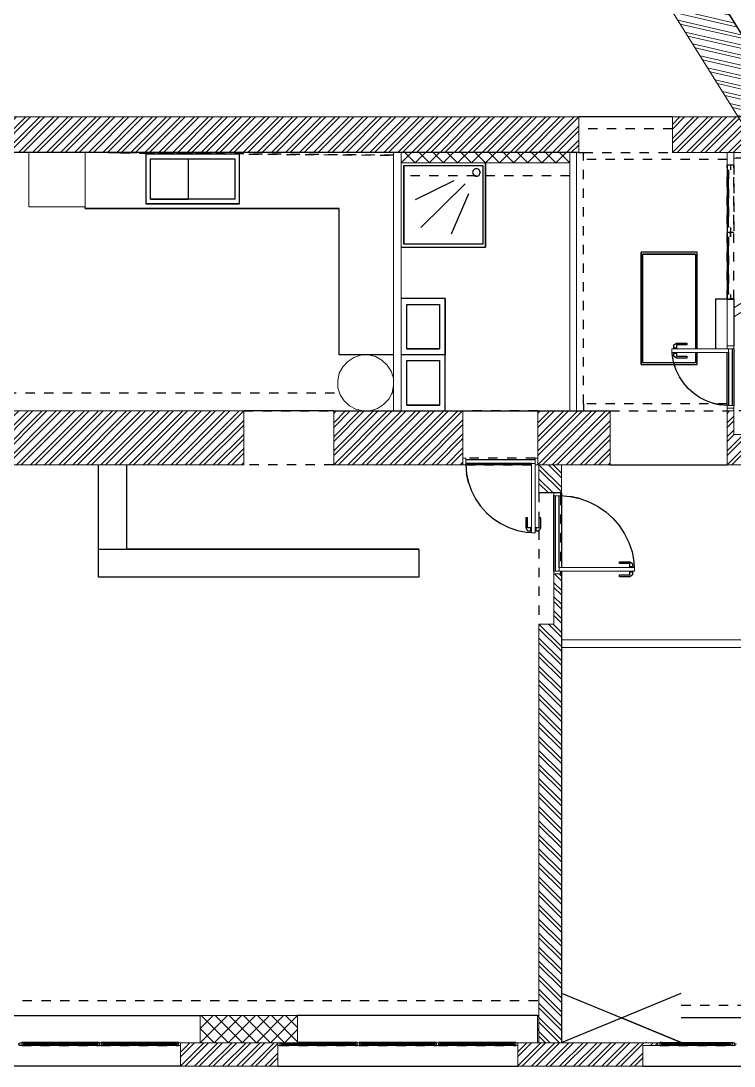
# Model space of a CAD drawing. Header units: metres. Extents: x -0.4 to 24.6, y -3.6 to 22.1.
# Drawn here: x 7.19 to 14.8, y 2.32 to 13.48 of the extents above; entities that cross this region are included whole.
import ezdxf

# ---------------------------------------------------------------- set-up
doc = ezdxf.new("R2010")
doc.units = ezdxf.units.M
doc.linetypes.add('DASH', pattern=[0.2, 0.1, -0.1])
for name, color, linetype in [('01_DALLE_EXT-R', 7, 'CONTINUOUS'), ('02_MURS_MAISON-F', 7, 'CONTINUOUS'), ('02_MURS_MAISON-R', 7, 'CONTINUOUS'), ('02_MURS_MAISON-S', 7, 'CONTINUOUS'), ('02_MURS_MAISON-S-SH', 7, 'CONTINUOUS'), ('04_MENUISERIE-F', 7, 'CONTINUOUS'), ('04_MENUISERIE-R', 7, 'CONTINUOUS'), ('04_MENUISERIE-S', 7, 'CONTINUOUS'), ('06_CLOISON-F', 7, 'CONTINUOUS'), ('06_CLOISON-R', 7, 'CONTINUOUS'), ('06_CLOISON-S', 7, 'CONTINUOUS'), ('07_DOUBLAGE-F', 7, 'CONTINUOUS'), ('07_DOUBLAGE-R', 7, 'CONTINUOUS'), ('07_DOUBLAGE-S', 7, 'CONTINUOUS'), ('07_DOUBLAGE-S-SH', 7, 'CONTINUOUS'), ('08_MEUBLES___SANITAIRE-F', 7, 'CONTINUOUS'), ('08_MEUBLES___SANITAIRE-S', 7, 'CONTINUOUS'), ('LAYER0-F', 7, 'CONTINUOUS'), ('LAYER0-R', 7, 'CONTINUOUS'), ('Z_02_R_0-R', 7, 'CONTINUOUS'), ('Z_03_R-1-F', 7, 'CONTINUOUS')]:
    doc.layers.add(name, color=color, linetype=linetype)

msp = doc.modelspace()

# ---------------------------------------------------------------- hatches: boundary and pattern name
at = {"layer": '02_MURS_MAISON-S-SH', "lineweight": 18}
h = msp.add_hatch(dxfattribs=at)
h.set_pattern_fill('NEN metselwerk van baksteen (arcering)', color=256, style=0, pattern_type=2)
h.set_pattern_definition([(-13, (8.87529, 22.00709), (0.0238596, 0.1033473), []), (-13, (8.90178, 21.96469), (0.0238596, 0.1033473), [])])
h.paths.add_polyline_path([(8.875, 22.007), (14.846, 12.451), (15.436, 12.451), (9.465, 22.007)], flags=16)
h = msp.add_hatch(dxfattribs=at)
h.set_pattern_fill('NEN metselwerk van baksteen (arcering)', color=256, style=0, pattern_type=2)
h.set_pattern_definition([(225, (13.14335, 12.45137), (0.0749998, -0.0749999), []), (225, (13.09335, 12.45137), (0.0749998, -0.0749999), [])])
h.paths.add_polyline_path([(4.486, 12.451), (4.486, 12.071), (4.938, 12.071), (11.168, 12.071), (13.143, 12.071), (13.143, 12.451)], flags=16)
h = msp.add_hatch(dxfattribs=at)
h.set_pattern_fill('NEN metselwerk van baksteen (arcering)', color=256, style=0, pattern_type=2)
h.set_pattern_definition([(45, (14.14335, 12.07137), (-0.075, 0.075), []), (45, (14.19335, 12.07137), (-0.075, 0.075), [])])
h.paths.add_polyline_path([(14.143, 12.451), (14.143, 12.071), (15.084, 12.071), (14.846, 12.451)], flags=16)
h = msp.add_hatch(dxfattribs=at)
h.set_pattern_fill('NEN metselwerk van baksteen (arcering)', color=256, style=0, pattern_type=2)
h.set_pattern_definition([(225, (9.56835, 9.31137), (0.075, -0.075), []), (225, (9.51835, 9.31137), (0.075, -0.075), [])])
h.paths.add_polyline_path([(5.868, 9.311), (5.868, 8.756), (5.928, 8.756), (5.928, 8.736), (9.568, 8.736), (9.568, 9.311)], flags=16)
h = msp.add_hatch(dxfattribs=at)
h.set_pattern_fill('NEN metselwerk van baksteen (arcering)', color=256, style=0, pattern_type=2)
h.set_pattern_definition([(45, (10.52835, 8.73637), (-0.075, 0.075), []), (45, (10.57835, 8.73637), (-0.075, 0.075), [])])
h.paths.add_polyline_path([(10.528, 9.311), (10.528, 8.736), (11.908, 8.736), (11.908, 9.311), (11.248, 9.311)], flags=16)
h = msp.add_hatch(dxfattribs=at)
h.set_pattern_fill('NEN metselwerk van baksteen (arcering)', color=256, style=0, pattern_type=2)
h.set_pattern_definition([(45, (12.70835, 8.73637), (-0.075, 0.075), []), (45, (12.75835, 8.73637), (-0.075, 0.075), [])])
h.paths.add_polyline_path([(12.708, 8.736), (13.478, 8.736), (13.478, 9.311), (13.118, 9.311), (12.708, 9.311)], flags=16)
h = msp.add_hatch(dxfattribs=at)
h.set_pattern_fill('NEN metselwerk van baksteen (arcering)', color=256, style=0, pattern_type=2)
h.set_pattern_definition([(45, (14.72835, 8.73637), (-0.075, 0.075), []), (45, (14.77835, 8.73637), (-0.075, 0.075), [])])
h.paths.add_polyline_path([(14.728, 8.736), (17.463, 8.736), (17.119, 9.286), (16.824, 9.286), (16.808, 9.311), (16.153, 9.311), (15.77, 9.061), (14.798, 9.061), (14.798, 9.311), (14.728, 9.311)], flags=16)
h = msp.add_hatch(dxfattribs=at)
h.set_pattern_fill('NEN metselwerk van baksteen (arcering)', color=256, style=0, pattern_type=2)
h.set_pattern_definition([(-45, (12.71835, 8.73637), (0.075, 0.075), []), (-45, (12.71835, 8.68637), (0.075, 0.075), [])])
h.paths.add_polyline_path([(12.718, 8.736), (12.718, 8.436), (12.878, 8.436), (12.958, 8.436), (12.958, 8.736)], flags=16)
h = msp.add_hatch(dxfattribs=at)
h.set_pattern_fill('NEN metselwerk van baksteen (arcering)', color=256, style=0, pattern_type=2)
h.set_pattern_definition([(-45, (12.71835, 7.03637), (0.0749998, 0.0749998), []), (-45, (12.71835, 6.98637), (0.0749998, 0.0749998), [])])
h.paths.add_polyline_path([(12.718, 7.036), (12.718, 2.566), (12.958, 2.566), (12.958, 6.786), (12.958, 7.571), (12.878, 7.571), (12.878, 7.036)], flags=16)
h = msp.add_hatch(dxfattribs=at)
h.set_pattern_fill('NEN metselwerk van baksteen (arcering)', color=256, style=0, pattern_type=2)
h.set_pattern_definition([(45, (8.89335, 2.31637), (-0.075, 0.075), []), (45, (8.94335, 2.31637), (-0.075, 0.075), [])])
h.paths.add_polyline_path([(8.893, 2.316), (9.933, 2.316), (9.933, 2.566), (8.893, 2.566)], flags=16)
h = msp.add_hatch(dxfattribs=at)
h.set_pattern_fill('NEN metselwerk van baksteen (arcering)', color=256, style=0, pattern_type=2)
h.set_pattern_definition([(-135, (13.98937, 2.56637), (0.075, -0.075), []), (-135, (13.93937, 2.56637), (0.075, -0.075), [])])
h.paths.add_polyline_path([(12.493, 2.316), (13.829, 2.316), (13.829, 2.536), (13.989, 2.536), (13.989, 2.566), (12.493, 2.566)], flags=16)
at = {"layer": '07_DOUBLAGE-S-SH', "lineweight": 18}
h = msp.add_hatch(dxfattribs=at)
h.set_pattern_fill('NEN loofhout', color=256, style=0, pattern_type=2)
h.set_pattern_definition([(45, (11.24835, 11.96137), (-0.075, 0.075), []), (135, (11.24835, 11.96137), (-0.075, -0.075), [])])
h.paths.add_polyline_path([(11.248, 11.961), (13.048, 11.961), (13.048, 12.071), (11.248, 12.071)], flags=16)
h = msp.add_hatch(dxfattribs=at)
h.set_pattern_fill('NEN loofhout', color=256, style=0, pattern_type=2)
h.set_pattern_definition([(45, (9.10335, 2.56637), (-0.075, 0.075), []), (135, (9.10335, 2.56637), (-0.075, -0.075), [])])
h.paths.add_polyline_path([(9.103, 2.856), (9.103, 2.566), (10.143, 2.566), (10.143, 2.856)], flags=16)
h = msp.add_hatch(dxfattribs=at)
h.set_pattern_fill('NEN loofhout', color=256, style=0, pattern_type=2)
h.set_pattern_definition([(-45, (12.70335, 2.85637), (0.075, 0.075), []), (45, (12.70335, 2.85637), (-0.075, 0.075), [])])
h.paths.add_polyline_path([(12.703, 2.856), (12.703, 2.566), (12.718, 2.566), (12.718, 2.856)], flags=16)

# ---------------------------------------------------------------- linework, layer by layer
at = {"layer": '01_DALLE_EXT-R', "color": 7, "linetype": 'DASH'}
for points in [[(9.224, 12.059), (8.253, 12.067), (8.224, 12.067), (7.874, 12.07)], [(8.253, 12.067), (9.224, 12.059)], [(9.224, 12.058), (9.224, 12.059)], [(11.168, 12.042), (9.224, 12.058)], [(15.122, 12.01), (14.798, 12.013)]]:
    msp.add_lwpolyline(points, dxfattribs=at)
at = {"layer": '02_MURS_MAISON-F', "color": 7}
for points in [[(14.028, 2.567), (14.238, 2.567)], [(8.893, 2.317), (6.333, 2.317)], [(9.933, 2.317), (12.493, 2.317)], [(13.829, 2.317), (16.488, 2.317)]]:
    msp.add_lwpolyline(points, dxfattribs=at)
at = {"layer": '02_MURS_MAISON-R', "color": 7, "linetype": 'DASH'}
for points in [[(8.253, 12.071), (8.253, 12.066)], [(8.253, 12.066), (8.253, 12.067)], [(8.253, 12.066), (9.224, 12.058), (11.168, 12.042)], [(13.143, 12.071), (13.193, 12.071)], [(14.798, 12.013), (15.122, 12.01)], [(9.568, 9.312), (10.528, 9.312)], [(12.708, 9.312), (11.908, 9.312)], [(13.478, 9.312), (14.728, 9.312)], [(16.153, 9.312), (14.798, 9.312)], [(10.528, 8.736), (9.568, 8.736)], [(13.478, 8.736), (14.728, 8.736)], [(12.718, 8.436), (12.718, 7.036)], [(12.958, 8.436), (12.958, 7.641)], [(12.958, 7.601), (12.958, 7.571)]]:
    msp.add_lwpolyline(points, dxfattribs=at)
at = {"layer": '02_MURS_MAISON-S', "lineweight": 0}
for points in [[(8.875, 22.007), (14.846, 12.451), (15.436, 12.451), (9.465, 22.007)], [(4.486, 12.451), (4.486, 12.071), (4.938, 12.071), (11.168, 12.071), (13.143, 12.071), (13.143, 12.451)], [(14.143, 12.451), (14.143, 12.071), (15.084, 12.071), (14.846, 12.451)], [(5.868, 9.311), (5.868, 8.756), (5.928, 8.756), (5.928, 8.736), (9.568, 8.736), (9.568, 9.311)], [(10.528, 9.311), (10.528, 8.736), (11.908, 8.736), (11.908, 9.311), (11.248, 9.311)], [(12.708, 8.736), (13.478, 8.736), (13.478, 9.311), (13.118, 9.311), (12.708, 9.311)], [(14.728, 8.736), (17.463, 8.736), (17.119, 9.286), (16.824, 9.286), (16.808, 9.311), (16.153, 9.311), (15.77, 9.061), (14.798, 9.061), (14.798, 9.311), (14.728, 9.311)], [(12.718, 8.736), (12.718, 8.436), (12.878, 8.436), (12.958, 8.436), (12.958, 8.736)], [(12.718, 7.036), (12.718, 2.566), (12.958, 2.566), (12.958, 6.786), (12.958, 7.571), (12.878, 7.571), (12.878, 7.036)], [(8.893, 2.316), (9.933, 2.316), (9.933, 2.566), (8.893, 2.566)], [(12.493, 2.316), (13.829, 2.316), (13.829, 2.536), (13.989, 2.536), (13.989, 2.566), (12.493, 2.566)]]:
    msp.add_lwpolyline(points, close=True, dxfattribs=at)
at = {"layer": '04_MENUISERIE-F', "color": 7}
for points in [[(14.728, 9.371), (14.651, 9.378), (14.575, 9.394), (14.502, 9.42), (14.432, 9.456), (14.368, 9.5), (14.31, 9.552), (14.26, 9.611), (14.217, 9.677), (14.183, 9.747), (14.158, 9.822), (14.143, 9.898), (14.141, 9.937)], [(14.158, 10.017), (14.188, 10.036), (14.298, 10.036)], [(14.158, 9.976), (14.158, 10.017)], [(14.158, 9.986), (14.188, 9.986)], [(14.158, 9.896), (14.158, 9.937)], [(14.298, 10.017), (14.188, 10.017)], [(14.188, 10.017), (14.188, 9.976)], [(14.188, 9.937), (14.188, 9.896)], [(14.298, 10.036), (14.298, 10.017)], [(14.743, 9.937), (14.743, 9.371)], [(14.783, 9.371), (14.783, 9.976)], [(14.188, 9.926), (14.158, 9.926)], [(14.298, 9.876), (14.188, 9.876), (14.158, 9.896)], [(14.188, 9.896), (14.298, 9.896)], [(14.298, 9.896), (14.298, 9.876)], [(14.575, 9.394), (14.651, 9.378)], [(11.938, 8.792), (12.678, 8.792)], [(12.638, 8.751), (11.938, 8.751)], [(11.938, 8.736), (11.946, 8.641), (11.966, 8.548), (11.998, 8.458), (12.041, 8.373), (12.096, 8.294), (12.159, 8.223), (12.232, 8.16), (12.312, 8.108), (12.398, 8.066), (12.489, 8.036), (12.583, 8.018), (12.638, 8.014)], [(11.966, 8.548), (11.946, 8.641)], [(12.893, 8.407), (12.893, 7.602)], [(12.933, 7.641), (12.933, 8.407)], [(12.948, 8.407), (13.052, 8.398), (13.154, 8.376), (13.252, 8.341), (13.344, 8.294), (13.431, 8.236), (13.508, 8.166), (13.576, 8.087), (13.633, 8), (13.679, 7.907), (13.712, 7.808), (13.732, 7.705), (13.736, 7.641)], [(13.154, 8.376), (13.052, 8.398)], [(12.598, 8.172), (12.578, 8.172)], [(12.578, 8.172), (12.578, 8.062), (12.598, 8.032)], [(12.598, 8.062), (12.598, 8.172)], [(12.718, 8.032), (12.738, 8.062), (12.738, 8.172)], [(12.738, 8.172), (12.718, 8.172)], [(12.718, 8.172), (12.718, 8.062)], [(12.638, 8.062), (12.598, 8.062)], [(12.628, 8.062), (12.628, 8.032)], [(12.718, 8.062), (12.678, 8.062)], [(12.688, 8.032), (12.688, 8.062)], [(12.598, 8.032), (12.638, 8.032)], [(12.678, 8.032), (12.718, 8.032)], [(13.578, 7.682), (13.578, 7.701)], [(13.578, 7.701), (13.688, 7.701), (13.718, 7.682)], [(13.688, 7.682), (13.578, 7.682)], [(13.688, 7.641), (13.688, 7.682)], [(13.688, 7.651), (13.718, 7.651)], [(13.688, 7.561), (13.688, 7.602)], [(13.718, 7.591), (13.688, 7.591)], [(13.718, 7.682), (13.718, 7.641)], [(13.718, 7.602), (13.718, 7.561)], [(13.718, 7.561), (13.688, 7.541), (13.578, 7.541)], [(13.578, 7.541), (13.578, 7.561)], [(13.578, 7.561), (13.688, 7.561)], [(8.027, 2.567), (7.2, 2.567)], [(8.027, 2.537), (7.2, 2.537)], [(8.873, 2.567), (8.046, 2.567)], [(8.873, 2.537), (8.046, 2.537)], [(10.78, 2.537), (9.953, 2.537)], [(10.78, 2.567), (10.143, 2.567)], [(11.627, 2.567), (10.8, 2.567)], [(11.627, 2.537), (10.8, 2.537)], [(12.473, 2.567), (11.647, 2.567)], [(12.473, 2.537), (11.647, 2.537)], [(14.028, 2.567), (14.009, 2.567)], [(14.784, 2.537), (14.009, 2.537)]]:
    msp.add_lwpolyline(points, dxfattribs=at)
at = {"layer": '04_MENUISERIE-R', "color": 7, "linetype": 'DASH'}
for points in [[(8.224, 12.067), (8.224, 12.071)], [(14.728, 9.386), (14.728, 9.936)], [(14.798, 9.976), (14.798, 9.371)], [(12.678, 8.806), (11.938, 8.806)], [(11.938, 8.736), (12.638, 8.736)], [(12.878, 7.601), (12.878, 8.407)], [(12.948, 8.407), (12.948, 7.641)], [(8.027, 2.566), (7.2, 2.566)], [(7.2, 2.536), (8.027, 2.536)], [(8.873, 2.566), (8.047, 2.566)], [(8.047, 2.536), (8.873, 2.536)], [(9.953, 2.536), (10.78, 2.536)], [(10.78, 2.566), (10.143, 2.566)], [(11.627, 2.566), (10.8, 2.566)], [(10.8, 2.536), (11.627, 2.536)], [(12.473, 2.566), (11.647, 2.566)], [(11.647, 2.536), (12.473, 2.536)], [(14.784, 2.566), (14.009, 2.566)], [(14.009, 2.536), (14.784, 2.536)]]:
    msp.add_lwpolyline(points, dxfattribs=at)
at = {"layer": '04_MENUISERIE-S', "lineweight": 0}
for points in [[(14.138, 9.976), (14.138, 9.936), (14.743, 9.936), (14.743, 9.976)], [(14.728, 10.006), (14.728, 9.976), (14.798, 9.976), (14.798, 10.006)], [(14.728, 9.341), (14.798, 9.341), (14.798, 9.371), (14.728, 9.371)], [(11.908, 8.736), (11.938, 8.736), (11.938, 8.806), (11.908, 8.806)], [(12.638, 8.011), (12.678, 8.011), (12.678, 8.751), (12.638, 8.751)], [(12.678, 8.736), (12.708, 8.736), (12.708, 8.806), (12.678, 8.806)], [(12.878, 8.406), (12.948, 8.406), (12.948, 8.436), (12.878, 8.436)], [(12.878, 7.571), (12.948, 7.571), (12.948, 7.601), (12.878, 7.601)], [(12.933, 7.601), (13.738, 7.601), (13.738, 7.641), (12.933, 7.641)], [(7.18, 2.566), (7.18, 2.536), (7.16, 2.546), (7.18, 2.536), (7.2, 2.536), (7.22, 2.546), (7.2, 2.536), (7.2, 2.566), (7.22, 2.556), (7.2, 2.566), (7.18, 2.566), (7.16, 2.556)], [(7.22, 2.546), (8.007, 2.546), (8.007, 2.556), (7.22, 2.556)], [(8.027, 2.566), (8.027, 2.536), (8.007, 2.546), (8.027, 2.536), (8.047, 2.536), (8.067, 2.546), (8.047, 2.536), (8.047, 2.566), (8.067, 2.556), (8.047, 2.566), (8.027, 2.566), (8.007, 2.556)], [(8.067, 2.546), (8.853, 2.546), (8.853, 2.556), (8.067, 2.556)], [(8.873, 2.566), (8.873, 2.536), (8.853, 2.546), (8.873, 2.536), (8.893, 2.536), (8.893, 2.566), (8.873, 2.566), (8.853, 2.556)], [(9.933, 2.566), (9.933, 2.536), (9.953, 2.536), (9.973, 2.546), (9.953, 2.536), (9.953, 2.566), (9.973, 2.556), (9.953, 2.566)], [(9.973, 2.546), (10.76, 2.546), (10.76, 2.556), (9.973, 2.556)], [(10.78, 2.566), (10.78, 2.536), (10.76, 2.546), (10.78, 2.536), (10.8, 2.536), (10.82, 2.546), (10.8, 2.536), (10.8, 2.566), (10.82, 2.556), (10.8, 2.566), (10.78, 2.566), (10.76, 2.556)], [(10.82, 2.546), (11.607, 2.546), (11.607, 2.556), (10.82, 2.556)], [(11.627, 2.566), (11.627, 2.536), (11.607, 2.546), (11.627, 2.536), (11.647, 2.536), (11.667, 2.546), (11.647, 2.536), (11.647, 2.566), (11.667, 2.556), (11.647, 2.566), (11.627, 2.566), (11.607, 2.556)], [(11.667, 2.546), (12.453, 2.546), (12.453, 2.556), (11.667, 2.556)], [(12.473, 2.566), (12.473, 2.536), (12.453, 2.546), (12.473, 2.536), (12.493, 2.536), (12.493, 2.566), (12.473, 2.566), (12.453, 2.556)], [(13.989, 2.566), (13.989, 2.536), (14.009, 2.536), (14.029, 2.546), (14.009, 2.536), (14.009, 2.566), (14.029, 2.556), (14.009, 2.566)], [(14.029, 2.546), (14.764, 2.546), (14.764, 2.556), (14.029, 2.556)], [(14.784, 2.566), (14.784, 2.536), (14.764, 2.546), (14.784, 2.536), (14.804, 2.536), (14.824, 2.546), (14.804, 2.536), (14.804, 2.566), (14.824, 2.556), (14.804, 2.566), (14.784, 2.566), (14.764, 2.556)]]:
    msp.add_lwpolyline(points, close=True, dxfattribs=at)
at = {"layer": '06_CLOISON-F', "color": 7}
for points in [[(14.728, 11.937), (14.728, 10.507)], [(14.743, 11.271), (14.743, 11.887)], [(14.763, 11.937), (14.763, 11.887)], [(14.763, 11.271), (14.763, 11.172)], [(14.743, 10.556), (14.743, 11.172)], [(14.763, 10.556), (14.763, 10.507)]]:
    msp.add_lwpolyline(points, dxfattribs=at)
at = {"layer": '06_CLOISON-R', "color": 7, "linetype": 'DASH'}
for points in [[(13.193, 9.386), (13.193, 11.996)], [(14.728, 10.506), (14.728, 11.936)], [(14.728, 11.936), (14.728, 11.221)], [(14.743, 11.886), (14.743, 11.271)], [(14.763, 11.936), (14.763, 11.886)], [(14.798, 10.506), (14.798, 11.936)], [(14.798, 11.936), (14.798, 11.221)], [(14.763, 11.271), (14.763, 11.171)], [(14.728, 11.221), (14.798, 11.221)], [(14.743, 11.171), (14.743, 10.556)], [(14.763, 11.171), (14.763, 11.221)], [(14.763, 10.556), (14.763, 10.506)]]:
    msp.add_lwpolyline(points, dxfattribs=at)
at = {"layer": '06_CLOISON-S', "lineweight": 0}
for points in [[(11.168, 12.071), (11.168, 9.311), (11.248, 9.311), (11.248, 12.071)], [(13.048, 9.311), (13.118, 9.311), (13.118, 12.071), (13.048, 12.071)], [(14.728, 12.071), (14.728, 11.936), (14.763, 11.936), (14.798, 11.936), (14.798, 12.071)], [(14.798, 10.411), (14.798, 10.316), (15.792, 10.937), (15.75, 11.005)], [(14.728, 10.506), (14.728, 10.006), (14.798, 10.006), (14.798, 10.409), (14.798, 10.506), (14.763, 10.506)], [(14.728, 9.311), (14.798, 9.311), (14.798, 9.341), (14.728, 9.341)], [(12.958, 6.866), (12.958, 6.786), (15.803, 6.786), (15.803, 6.866)]]:
    msp.add_lwpolyline(points, close=True, dxfattribs=at)
at = {"layer": '07_DOUBLAGE-F', "color": 7}
for points in [[(12.958, 2.567), (13.598, 2.831), (14.238, 3.096)], [(12.958, 3.096), (13.598, 2.831), (14.238, 2.567), (14.784, 2.567)], [(6.543, 2.857), (9.103, 2.857)], [(12.703, 2.857), (10.143, 2.857)], [(14.238, 2.567), (13.598, 2.831)], [(14.238, 2.837), (16.738, 2.837)]]:
    msp.add_lwpolyline(points, dxfattribs=at)
at = {"layer": '07_DOUBLAGE-R', "color": 7, "linetype": 'DASH'}
for points in [[(13.193, 11.996), (13.193, 12.071)], [(13.193, 12.071), (14.143, 12.071)], [(14.728, 11.996), (13.193, 11.996)], [(13.048, 11.821), (11.248, 11.821)], [(5.838, 9.506), (10.59, 9.506)], [(11.151, 9.506), (11.168, 9.506)], [(14.728, 9.386), (13.193, 9.386)], [(13.193, 9.386), (13.193, 9.312)], [(14.728, 9.371), (14.728, 9.386)], [(6.008, 3.016), (12.718, 3.016)], [(14.238, 2.966), (16.738, 2.966)], [(14.784, 2.566), (14.804, 2.566)]]:
    msp.add_lwpolyline(points, dxfattribs=at)
at = {"layer": '07_DOUBLAGE-S', "lineweight": 0}
for points in [[(11.248, 11.961), (13.048, 11.961), (13.048, 12.071), (11.248, 12.071)], [(9.103, 2.856), (9.103, 2.566), (10.143, 2.566), (10.143, 2.856)], [(12.703, 2.856), (12.703, 2.566), (12.718, 2.566), (12.718, 2.856)]]:
    msp.add_lwpolyline(points, close=True, dxfattribs=at)
at = {"layer": '08_MEUBLES___SANITAIRE-F', "color": 7}
for points in [[(9.524, 12.052), (8.524, 12.052)], [(8.524, 12.052), (8.524, 11.522)], [(8.574, 11.571), (8.574, 12.002)], [(8.574, 12.002), (9.474, 12.002)], [(8.974, 12.002), (8.974, 11.571)], [(9.474, 12.002), (9.474, 11.571)], [(9.524, 11.522), (9.524, 12.052)], [(12.148, 11.062), (12.148, 11.961)], [(12.148, 11.961), (12.148, 11.062)], [(11.278, 11.092), (11.278, 11.932)], [(11.278, 11.932), (12.118, 11.932)], [(11.278, 11.932), (11.278, 11.092)], [(12.09, 11.858), (12.089, 11.868), (12.085, 11.878), (12.079, 11.886), (12.07, 11.892), (12.061, 11.896), (12.051, 11.898), (12.04, 11.896), (12.03, 11.892), (12.022, 11.886), (12.016, 11.878), (12.012, 11.868), (12.01, 11.858), (12.012, 11.847), (12.016, 11.838), (12.022, 11.83), (12.03, 11.823), (12.04, 11.819), (12.051, 11.818), (12.061, 11.819), (12.07, 11.823), (12.079, 11.83), (12.085, 11.838), (12.089, 11.847), (12.09, 11.858)], [(12.089, 11.868), (12.09, 11.858)], [(12.118, 11.932), (12.118, 11.092)], [(11.401, 11.57), (11.814, 11.772)], [(11.459, 11.271), (11.93, 11.738)], [(11.785, 11.203), (11.971, 11.634)], [(8.524, 11.522), (9.524, 11.522)], [(9.524, 11.522), (8.524, 11.522)], [(8.574, 11.574), (8.974, 11.574)], [(8.974, 11.571), (8.574, 11.571)], [(8.574, 11.571), (8.974, 11.571)], [(8.974, 11.574), (8.974, 11.571)], [(9.474, 11.571), (8.974, 11.571)], [(7.874, 11.472), (7.874, 11.492)], [(10.588, 11.472), (7.874, 11.472)], [(7.874, 11.472), (10.588, 11.472)], [(10.588, 9.911), (10.588, 11.472)], [(11.248, 11.062), (12.148, 11.062)], [(12.118, 11.092), (11.278, 11.092)], [(11.718, 10.511), (11.248, 10.511)], [(11.718, 9.312), (11.718, 10.511)], [(11.718, 10.511), (11.718, 9.911)], [(14.608, 9.976), (14.608, 10.507)], [(14.608, 10.507), (14.728, 10.507)], [(11.31, 9.974), (11.31, 10.449)], [(11.31, 10.449), (11.656, 10.449)], [(11.656, 10.449), (11.656, 9.974)], [(11.656, 9.974), (11.31, 9.974)], [(11.31, 9.974), (11.656, 9.974)], [(11.168, 9.911), (10.588, 9.911)], [(11.718, 9.911), (11.248, 9.911)], [(11.31, 9.374), (11.31, 9.849)], [(11.31, 9.849), (11.656, 9.849)], [(11.656, 9.849), (11.656, 9.374)], [(11.656, 9.374), (11.31, 9.374)], [(11.31, 9.374), (11.656, 9.374)], [(8.018, 7.537), (8.018, 8.736)], [(8.318, 8.736), (8.318, 7.837)], [(8.018, 7.837), (11.438, 7.837)], [(11.438, 7.837), (8.318, 7.837)], [(11.438, 7.837), (11.438, 7.537)], [(11.438, 7.537), (8.018, 7.537)]]:
    msp.add_lwpolyline(points, dxfattribs=at)
at = {"layer": '08_MEUBLES___SANITAIRE-S', "lineweight": 0}
for points in [[(7.274, 12.071), (7.274, 11.491), (7.874, 11.491), (7.874, 12.071)], [(10.571, 9.638), (10.574, 9.559), (10.597, 9.485), (10.639, 9.418), (10.696, 9.365), (10.766, 9.329), (10.842, 9.311), (10.92, 9.314), (10.995, 9.338), (11.061, 9.379), (11.115, 9.437), (11.151, 9.506), (11.168, 9.583), (11.165, 9.661), (11.142, 9.736), (11.1, 9.802), (11.043, 9.855), (10.973, 9.892), (10.897, 9.909), (10.819, 9.906), (10.744, 9.883), (10.678, 9.841), (10.625, 9.783), (10.588, 9.714)]]:
    msp.add_lwpolyline(points, close=True, dxfattribs=at)
at = {"layer": 'LAYER0-F', "color": 7}
for points in [[(13.143, 12.071), (4.486, 12.071)], [(14.798, 11.937), (14.728, 11.937)], [(14.728, 10.507), (14.798, 10.507)], [(14.798, 10.507), (14.763, 10.507)], [(14.798, 10.507), (14.798, 10.006)], [(10.528, 9.312), (11.908, 9.312)], [(12.708, 9.312), (13.478, 9.312)], [(12.958, 8.436), (12.718, 8.436)], [(12.958, 7.572), (12.958, 2.567)], [(7.22, 2.556), (7.2, 2.567)], [(7.22, 2.546), (7.2, 2.537)], [(8.027, 2.567), (8.007, 2.556)], [(8.007, 2.546), (8.027, 2.537)], [(8.067, 2.556), (8.046, 2.567)], [(8.067, 2.546), (8.046, 2.537)], [(8.873, 2.567), (8.853, 2.556)], [(8.853, 2.546), (8.873, 2.537)], [(9.973, 2.556), (9.953, 2.567)], [(9.973, 2.546), (9.953, 2.537)], [(10.78, 2.567), (10.76, 2.556)], [(10.76, 2.546), (10.78, 2.537)], [(10.82, 2.556), (10.8, 2.567)], [(10.82, 2.546), (10.8, 2.537)], [(11.627, 2.567), (11.607, 2.556)], [(11.607, 2.546), (11.627, 2.537)], [(11.666, 2.556), (11.647, 2.567)], [(11.666, 2.546), (11.647, 2.537)], [(12.473, 2.567), (12.453, 2.556)], [(12.453, 2.546), (12.473, 2.537)], [(14.029, 2.556), (14.009, 2.567)], [(14.029, 2.546), (14.009, 2.537)], [(14.784, 2.567), (14.764, 2.556)], [(14.764, 2.546), (14.784, 2.537)]]:
    msp.add_lwpolyline(points, dxfattribs=at)
at = {"layer": 'LAYER0-R', "color": 7, "linetype": 'DASH'}
for points in [[(13.143, 12.071), (4.486, 12.071)], [(14.798, 11.936), (14.728, 11.936)], [(14.728, 10.506), (14.798, 10.506)], [(14.798, 10.506), (14.763, 10.506)], [(14.798, 10.506), (14.798, 10.006)], [(10.528, 9.312), (11.908, 9.312)], [(12.708, 9.312), (13.478, 9.312)], [(12.958, 8.436), (12.718, 8.436)], [(12.958, 7.571), (12.958, 2.566)], [(7.22, 2.556), (7.2, 2.566)], [(7.22, 2.546), (7.2, 2.536)], [(8.027, 2.566), (8.007, 2.556)], [(8.007, 2.546), (8.027, 2.536)], [(8.067, 2.556), (8.047, 2.566)], [(8.067, 2.546), (8.047, 2.536)], [(8.873, 2.566), (8.853, 2.556)], [(8.853, 2.546), (8.873, 2.536)], [(9.973, 2.556), (9.953, 2.566)], [(9.973, 2.546), (9.953, 2.536)], [(10.78, 2.566), (10.76, 2.556)], [(10.76, 2.546), (10.78, 2.536)], [(10.82, 2.556), (10.8, 2.566)], [(10.82, 2.546), (10.8, 2.536)], [(11.627, 2.566), (11.607, 2.556)], [(11.607, 2.546), (11.627, 2.536)], [(11.667, 2.556), (11.647, 2.566)], [(11.667, 2.546), (11.647, 2.536)], [(12.473, 2.566), (12.453, 2.556)], [(12.453, 2.546), (12.473, 2.536)], [(14.029, 2.556), (14.009, 2.566)], [(14.029, 2.546), (14.009, 2.536)], [(14.784, 2.566), (14.764, 2.556)], [(14.764, 2.546), (14.784, 2.536)]]:
    msp.add_lwpolyline(points, dxfattribs=at)
at = {"layer": 'Z_02_R_0-R', "color": 7, "linetype": 'DASH'}
msp.add_lwpolyline([(14.143, 12.322), (13.143, 12.322)], dxfattribs=at)
at = {"layer": 'Z_03_R-1-F', "color": 7}
for points in [[(16.237, 11.17), (11.932, 18.059)], [(14.143, 12.451), (13.143, 12.451)], [(14.408, 11.007), (13.808, 11.007)], [(13.808, 11.007), (13.808, 9.807)], [(13.808, 9.807), (13.808, 11.007)], [(13.828, 9.827), (13.828, 10.987)], [(13.828, 10.987), (14.388, 10.987)], [(14.388, 10.987), (13.828, 10.987)], [(14.388, 10.987), (14.388, 9.976)], [(14.408, 9.976), (14.408, 11.007)], [(14.388, 9.937), (14.388, 9.827)], [(14.408, 9.807), (14.408, 9.937)], [(14.728, 9.371), (14.728, 9.937)], [(14.798, 9.976), (14.798, 9.371)], [(14.388, 9.827), (13.828, 9.827)], [(13.808, 9.807), (14.408, 9.807)], [(10.528, 9.312), (9.568, 9.312)], [(11.908, 9.312), (12.708, 9.312)], [(12.638, 8.736), (11.938, 8.736)], [(13.478, 8.736), (14.728, 8.736)], [(12.878, 7.602), (12.878, 8.407)], [(12.958, 8.436), (12.958, 7.641)], [(12.958, 7.602), (12.958, 7.572)]]:
    msp.add_lwpolyline(points, dxfattribs=at)

doc.saveas('drawing.dxf')
